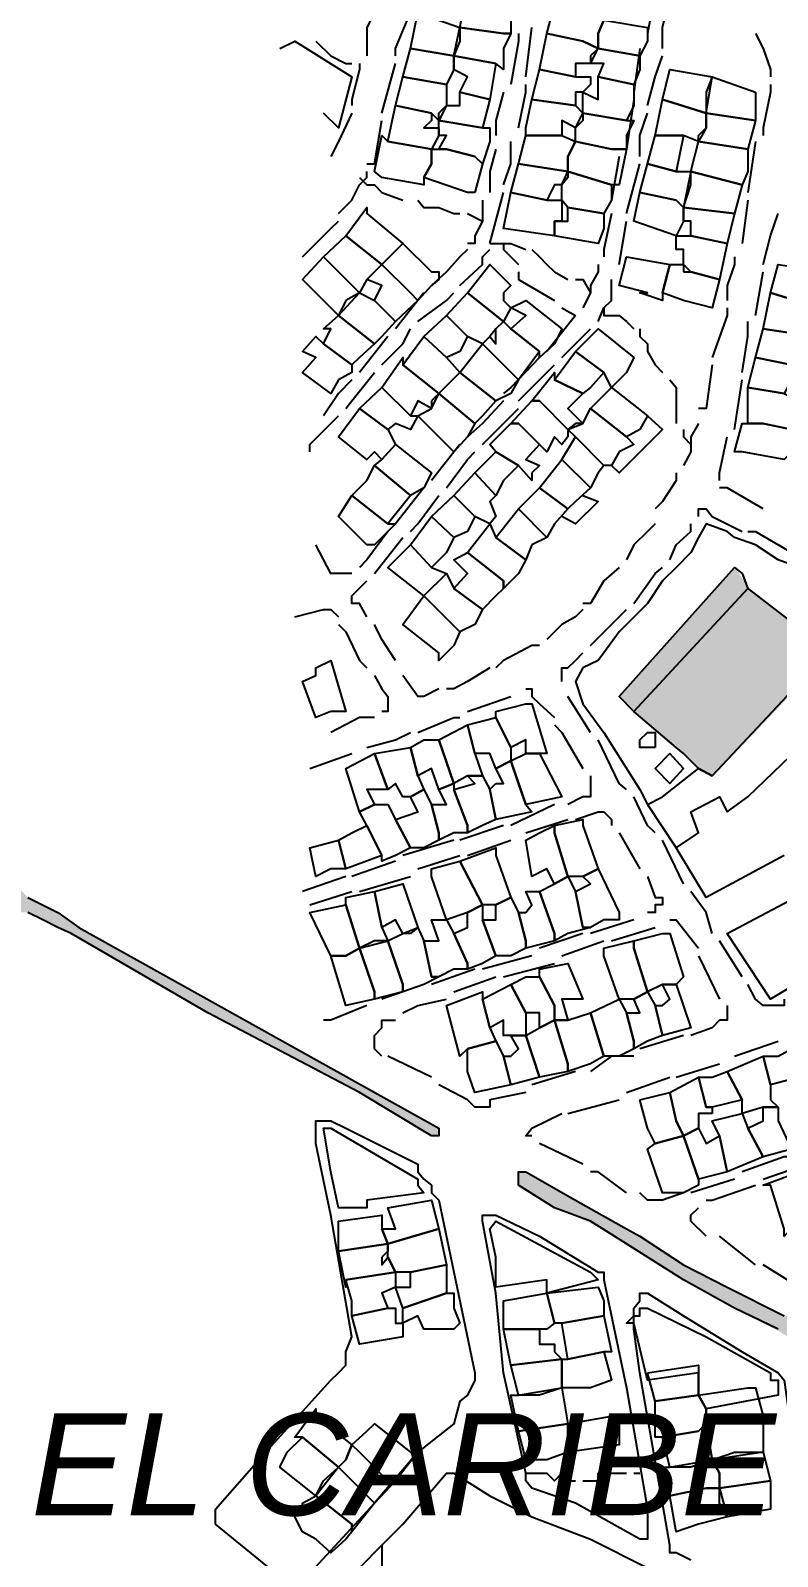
# Model space of a CAD drawing. Header units: millimetres. Extents: x -3588 to 75209, y -3737 to 38254.
# Drawn here: x 27203.7 to 27344.3, y 4888.4 to 5175.6 of the extents above; entities that cross this region are included whole.
import ezdxf

# ---------------------------------------------------------------- set-up
doc = ezdxf.new("R2010")
doc.units = ezdxf.units.MM
for name, color, linetype in [('H', 250, 'Continuous'), ('P', 253, 'Continuous'), ('T', 7, 'Continuous')]:
    doc.layers.add(name, color=color, linetype=linetype)

msp = doc.modelspace()

# ---------------------------------------------------------------- hatches: boundary and pattern name
at = {"layer": 'H', "linetype": 'Continuous'}
for points in [[(27336.18, 5074.56), (27338.997, 5070.607), (27317.264, 5047.45), (27314.447, 5050.282), (27336.18, 5074.56), (27336.18, 5074.56)], [(27351.144, 5061.005), (27353.96, 5058.188), (27332.227, 5035.319), (27329.395, 5036.727), (27326.866, 5039.272), (27325.442, 5040.68), (27317.264, 5047.45), (27338.997, 5070.607), (27351.144, 5061.005), (27351.144, 5061.005)], [(27280.567, 4967.575), (27279.431, 4967.575), (27265.892, 4975.753), (27237.373, 4990.428), (27211.687, 5005.392), (27208.871, 5006.8), (27206.038, 5008.225), (27203.494, 5009.633), (27200.677, 5009.633), (27196.724, 5010.753), (27192.499, 5010.753), (27188.546, 5010.753), (27185.713, 5009.633), (27184.593, 5009.633), (27184.593, 5010.753), (27184.593, 5012.178), (27187.122, 5013.586), (27188.546, 5014.994), (27189.954, 5016.402), (27191.363, 5018.947), (27191.363, 5020.355), (27192.499, 5020.355), (27193.907, 5020.355), (27196.724, 5017.539), (27199.269, 5016.402), (27202.085, 5013.586), (27203.494, 5012.178), (27208.871, 5009.633), (27212.824, 5006.8), (27280.567, 4968.983), (27280.567, 4967.575), (27280.567, 4967.575)], [(27388.961, 4906.601), (27379.646, 4910.554), (27370.044, 4915.915), (27355.097, 4924.093), (27344.358, 4930.879), (27336.18, 4935.104), (27326.866, 4940.465), (27315.856, 4947.25), (27309.07, 4951.203), (27302.3, 4954.02), (27295.531, 4957.973), (27295.531, 4959.381), (27295.531, 4960.79), (27296.939, 4960.79), (27306.541, 4955.428), (27315.856, 4949.779), (27318.672, 4948.659), (27326.866, 4943.009), (27334.772, 4939.057), (27345.767, 4933.695), (27355.097, 4928.334), (27363.275, 4924.093), (27374.285, 4917.323), (27381.055, 4913.371), (27391.793, 4908.009), (27398.563, 4903.768), (27405.332, 4899.815), (27420.296, 4891.638), (27427.065, 4886.276), (27432.443, 4883.444), (27436.396, 4879.491), (27442.029, 4876.674), (27449.935, 4874.129), (27458.129, 4869.904), (27464.898, 4868.48), (27466.306, 4868.48), (27471.668, 4865.952), (27478.453, 4864.527), (27485.223, 4863.119), (27496.233, 4860.59), (27509.789, 4857.758), (27523.328, 4854.941), (27524.464, 4853.805), (27524.464, 4852.396), (27521.919, 4852.396), (27500.186, 4856.349), (27491.992, 4859.166), (27485.223, 4860.59), (27478.453, 4860.59), (27470.259, 4863.119), (27463.49, 4865.952), (27458.129, 4868.48), (27452.767, 4869.904), (27445.982, 4872.721), (27439.212, 4876.674), (27432.443, 4880.915), (27421.704, 4887.685), (27409.285, 4894.454), (27403.924, 4896.999), (27398.563, 4901.24), (27388.961, 4906.601), (27388.961, 4906.601)]]:
    msp.add_hatch(color=256, dxfattribs=at).paths.add_polyline_path(points)

# ---------------------------------------------------------------- linework, layer by layer
at = {"layer": 'P'}
for points in [[(27294.123, 5177.592), (27294.123, 5175.047), (27292.698, 5175.047), (27284.52, 5176.184), (27285.929, 5182.953), (27287.337, 5181.833), (27294.123, 5180.409), (27295.531, 5180.409), (27294.123, 5177.592)], [(27321.217, 5182.953), (27319.808, 5175.047)], [(27322.625, 5172.231), (27322.625, 5176.184), (27324.033, 5181.833)], [(27268.421, 5180.409), (27268.421, 5179), (27267.012, 5176.184), (27267.012, 5170.822)], [(27272.373, 5170.822), (27272.373, 5172.231), (27275.206, 5179)], [(27284.52, 5173.639), (27283.384, 5170.822), (27275.206, 5172.231), (27276.614, 5179), (27280.567, 5177.592), (27284.52, 5176.184), (27284.52, 5173.639)], [(27300.892, 5175.047), (27302.3, 5180.409), (27311.615, 5177.592), (27310.494, 5175.047), (27310.494, 5172.231), (27307.662, 5173.639), (27300.892, 5175.047)], [(27292.698, 5172.231), (27292.698, 5168.278), (27291.29, 5169.398), (27283.384, 5170.822), (27284.52, 5176.184), (27292.698, 5175.047), (27294.123, 5175.047), (27292.698, 5172.231)], [(27296.939, 5166.869), (27298.059, 5176.184)], [(27319.808, 5173.639), (27318.384, 5170.822), (27310.494, 5172.231), (27310.494, 5175.047), (27311.615, 5177.592), (27319.808, 5176.184), (27319.808, 5173.639)], [(27250.64, 5172.231), (27253.473, 5173.639), (27264.196, 5166.869), (27261.651, 5157.267), (27258.834, 5160.084)], [(27257.41, 5173.639), (27260.243, 5170.822), (27263.059, 5169.398), (27264.196, 5169.398)], [(27295.531, 5175.047), (27295.531, 5173.639), (27294.123, 5165.461)], [(27309.07, 5170.822), (27309.07, 5169.398), (27306.253, 5169.398), (27306.253, 5166.869), (27299.484, 5168.278), (27300.892, 5175.047), (27307.662, 5173.639), (27310.494, 5172.231), (27309.07, 5170.822)], [(27340.133, 5175.047), (27341.542, 5172.231), (27342.95, 5168.278), (27342.95, 5166.869)], [(27283.384, 5169.398), (27283.384, 5168.278), (27281.976, 5165.461), (27273.798, 5166.869), (27275.206, 5172.231), (27283.384, 5170.822), (27283.384, 5169.398)], [(27283.384, 5169.398), (27283.384, 5170.822), (27291.29, 5169.398), (27290.17, 5162.628), (27284.52, 5164.037), (27285.929, 5166.869), (27283.384, 5168.278), (27283.384, 5169.398)], [(27318.384, 5168.278), (27317.264, 5165.461), (27310.494, 5166.869), (27311.615, 5169.398), (27309.07, 5169.398), (27310.494, 5172.231), (27318.384, 5170.822), (27318.384, 5168.278)], [(27318.384, 5172.231), (27317.264, 5164.037)], [(27319.808, 5161.508), (27321.217, 5166.869), (27322.625, 5170.822)], [(27265.604, 5169.398), (27265.604, 5168.278), (27264.196, 5162.628), (27264.196, 5161.508)], [(27269.845, 5160.084), (27272.373, 5169.398)], [(27309.07, 5165.461), (27307.662, 5164.037), (27306.253, 5164.037), (27306.253, 5161.508), (27298.059, 5162.628), (27299.484, 5168.278), (27306.253, 5166.869), (27309.07, 5166.869), (27309.07, 5165.461)], [(27330.819, 5164.037), (27330.819, 5160.084), (27322.625, 5162.628), (27324.033, 5168.278), (27331.939, 5166.869), (27330.819, 5164.037)], [(27281.976, 5164.037), (27281.976, 5161.508), (27280.567, 5158.675), (27279.159, 5160.084), (27272.373, 5161.508), (27273.798, 5166.869), (27281.976, 5165.461), (27281.976, 5164.037)], [(27295.531, 5157.267), (27296.939, 5164.037), (27296.939, 5165.461)], [(27317.264, 5161.508), (27315.856, 5158.675), (27307.662, 5160.084), (27307.662, 5164.037), (27310.494, 5162.628), (27310.494, 5166.869), (27317.264, 5165.461), (27317.264, 5161.508)], [(27340.133, 5164.037), (27340.133, 5162.628), (27340.133, 5158.675), (27330.819, 5160.084), (27331.939, 5166.869), (27340.133, 5164.037)], [(27342.95, 5165.461), (27342.95, 5164.037), (27341.542, 5157.267), (27341.542, 5155.859)], [(27279.159, 5158.675), (27277.735, 5157.267), (27280.567, 5157.267), (27280.567, 5155.859), (27279.159, 5153.314), (27270.965, 5154.723), (27272.373, 5161.508), (27279.159, 5160.084), (27279.159, 5158.675)], [(27280.567, 5160.084), (27281.976, 5161.508), (27284.52, 5161.508), (27284.52, 5164.037), (27290.17, 5162.628), (27288.745, 5157.267), (27280.567, 5158.675), (27280.567, 5160.084)], [(27292.698, 5164.037), (27291.29, 5158.675), (27291.29, 5155.859)], [(27307.662, 5158.675), (27306.253, 5157.267), (27303.709, 5158.675), (27303.709, 5155.859), (27296.939, 5155.859), (27296.939, 5157.267), (27298.059, 5162.628), (27306.253, 5161.508), (27307.662, 5160.084), (27307.662, 5158.675)], [(27317.264, 5162.628), (27315.856, 5153.314)], [(27330.819, 5158.675), (27330.819, 5157.267), (27329.395, 5154.723), (27326.578, 5155.859), (27321.217, 5155.859), (27322.625, 5162.628), (27330.819, 5160.084), (27330.819, 5158.675)], [(27264.196, 5160.084), (27261.651, 5154.723), (27260.243, 5151.906)], [(27267.012, 5150.498), (27268.421, 5150.498), (27269.845, 5158.675)], [(27290.17, 5154.723), (27288.745, 5150.498), (27287.337, 5151.906), (27281.976, 5153.314), (27280.567, 5153.314), (27281.976, 5155.859), (27280.567, 5155.859), (27280.567, 5157.267), (27280.567, 5158.675), (27288.745, 5157.267), (27290.17, 5157.267), (27290.17, 5154.723)], [(27315.856, 5155.859), (27315.856, 5153.314), (27314.447, 5153.314), (27313.023, 5153.314), (27306.253, 5154.723), (27306.253, 5157.267), (27307.662, 5160.084), (27315.856, 5158.675), (27317.264, 5158.675), (27315.856, 5155.859)], [(27318.384, 5151.906), (27318.384, 5155.859), (27319.808, 5160.084)], [(27329.395, 5155.859), (27330.819, 5157.267), (27330.819, 5160.084), (27340.133, 5158.675), (27338.709, 5153.314), (27329.395, 5154.723), (27329.395, 5155.859)], [(27277.735, 5147.953), (27277.735, 5146.545), (27269.845, 5147.953), (27268.421, 5149.073), (27269.845, 5155.859), (27270.965, 5154.723), (27279.159, 5153.314), (27279.159, 5150.498), (27277.735, 5147.953)], [(27303.709, 5155.859), (27306.253, 5154.723), (27304.845, 5151.906), (27304.845, 5149.073), (27295.531, 5150.498), (27296.939, 5155.859), (27303.709, 5155.859)], [(27324.033, 5155.859), (27326.578, 5155.859), (27325.17, 5149.073), (27319.808, 5150.498), (27321.217, 5155.859), (27324.033, 5155.859)], [(27287.337, 5145.136), (27285.929, 5145.136), (27277.735, 5147.953), (27279.159, 5150.498), (27279.159, 5153.314), (27280.567, 5153.314), (27281.976, 5153.314), (27287.337, 5151.906), (27288.745, 5150.498), (27287.337, 5145.136)], [(27291.29, 5153.314), (27290.17, 5149.073), (27290.17, 5145.136)], [(27292.698, 5146.545), (27294.123, 5150.498), (27294.123, 5154.723)], [(27304.845, 5150.498), (27304.845, 5151.906), (27306.253, 5154.723), (27313.023, 5153.314), (27314.447, 5153.314), (27315.856, 5153.314), (27314.447, 5146.545), (27313.023, 5146.545), (27304.845, 5149.073), (27304.845, 5150.498)], [(27338.709, 5149.073), (27337.589, 5146.545), (27327.986, 5149.073), (27329.395, 5154.723), (27338.709, 5153.314), (27338.709, 5149.073)], [(27340.133, 5154.723), (27338.709, 5145.136)], [(27304.845, 5147.953), (27303.709, 5146.545), (27302.3, 5146.545), (27300.892, 5143.712), (27294.123, 5145.136), (27295.531, 5150.498), (27304.845, 5149.073), (27304.845, 5147.953)], [(27314.447, 5151.906), (27313.023, 5143.712)], [(27315.856, 5141.183), (27318.384, 5150.498)], [(27325.17, 5149.073), (27327.986, 5149.073), (27326.578, 5142.304), (27325.17, 5143.712), (27318.384, 5145.136), (27319.808, 5150.498), (27325.17, 5149.073)], [(27261.651, 5141.183), (27264.196, 5143.712), (27265.604, 5146.545), (27267.012, 5147.953), (27267.012, 5149.073)], [(27265.604, 5147.953), (27267.012, 5146.545), (27268.421, 5146.545), (27269.845, 5145.136), (27273.798, 5143.712)], [(27313.023, 5143.712), (27311.615, 5141.183), (27304.845, 5142.304), (27303.709, 5143.712), (27303.709, 5146.545), (27304.845, 5149.073), (27313.023, 5146.545), (27313.023, 5143.712)], [(27327.986, 5146.545), (27327.986, 5149.073), (27337.589, 5146.545), (27336.18, 5141.183), (27326.578, 5142.304), (27327.986, 5146.545)], [(27290.17, 5135.534), (27291.29, 5139.759), (27292.698, 5145.136)], [(27300.892, 5143.712), (27303.709, 5143.712), (27303.709, 5139.759), (27302.3, 5139.759), (27302.3, 5136.942), (27292.698, 5138.351), (27294.123, 5145.136), (27300.892, 5143.712)], [(27326.578, 5141.183), (27326.578, 5139.759), (27325.17, 5136.942), (27317.264, 5139.759), (27318.384, 5145.136), (27325.17, 5143.712), (27326.578, 5142.304), (27326.578, 5141.183)], [(27263.059, 5136.942), (27267.012, 5142.304), (27267.012, 5141.183), (27273.798, 5135.534), (27269.845, 5131.581), (27263.059, 5136.942)], [(27276.614, 5143.712), (27277.735, 5142.304), (27280.567, 5142.304), (27283.384, 5141.183), (27284.52, 5141.183)], [(27288.745, 5143.712), (27288.745, 5142.304), (27288.745, 5139.759), (27287.337, 5136.942), (27287.337, 5135.534), (27285.929, 5135.534)], [(27311.615, 5138.351), (27310.494, 5135.534), (27302.3, 5136.942), (27302.3, 5139.759), (27303.709, 5139.759), (27304.845, 5139.759), (27304.845, 5142.304), (27311.615, 5141.183), (27311.615, 5138.351)], [(27336.18, 5141.183), (27334.772, 5135.534), (27327.986, 5136.942), (27327.986, 5139.759), (27326.578, 5139.759), (27326.578, 5142.304), (27336.18, 5141.183)], [(27338.709, 5143.712), (27337.589, 5135.534)], [(27254.881, 5132.99), (27260.243, 5138.351), (27261.651, 5139.759)], [(27285.929, 5141.183), (27288.745, 5139.759)], [(27313.023, 5141.183), (27311.615, 5134.398), (27311.615, 5132.99)], [(27314.447, 5131.581), (27315.856, 5139.759)], [(27341.542, 5131.581), (27342.95, 5136.942), (27344.358, 5141.183)], [(27268.421, 5130.173), (27267.012, 5128.749), (27265.604, 5126.22), (27258.834, 5132.99), (27263.059, 5136.942), (27269.845, 5131.581), (27268.421, 5130.173)], [(27327.986, 5136.942), (27334.772, 5135.534), (27333.348, 5128.749), (27327.986, 5130.173), (27326.578, 5131.581), (27326.578, 5134.398), (27325.17, 5134.398), (27325.17, 5136.942), (27327.986, 5136.942)], [(27263.059, 5124.812), (27261.651, 5121.979), (27260.243, 5123.387), (27254.881, 5128.749), (27258.834, 5132.99), (27265.604, 5126.22), (27263.059, 5124.812)], [(27279.159, 5127.628), (27276.614, 5124.812), (27275.206, 5126.22), (27269.845, 5131.581), (27273.798, 5135.534), (27279.159, 5130.173), (27280.567, 5130.173), (27280.567, 5128.749), (27279.159, 5127.628)], [(27285.929, 5134.398), (27284.52, 5132.99), (27281.976, 5130.173), (27279.159, 5127.628)], [(27284.52, 5127.628), (27288.745, 5131.581), (27288.745, 5132.99), (27290.17, 5134.398)], [(27290.17, 5135.534), (27292.698, 5135.534)], [(27292.698, 5135.534), (27294.123, 5135.534), (27296.939, 5134.398)], [(27292.698, 5135.534), (27292.698, 5134.398), (27294.123, 5132.99), (27295.531, 5131.581)], [(27298.059, 5134.398), (27299.484, 5132.99), (27300.892, 5131.581), (27302.3, 5130.173), (27304.845, 5128.749)], [(27322.625, 5126.22), (27322.625, 5124.812), (27318.384, 5126.22), (27319.808, 5126.22), (27314.447, 5127.628), (27315.856, 5132.99), (27324.033, 5131.581), (27322.625, 5126.22)], [(27336.18, 5132.99), (27336.18, 5131.581), (27334.772, 5127.628), (27334.772, 5124.812)], [(27272.373, 5120.859), (27268.421, 5124.812), (27269.845, 5127.628), (27267.012, 5128.749), (27269.845, 5131.581), (27275.206, 5126.22), (27276.614, 5124.812), (27272.373, 5120.859)], [(27292.698, 5126.22), (27292.698, 5124.812), (27294.123, 5123.387), (27292.698, 5120.859), (27285.929, 5126.22), (27290.17, 5131.581), (27294.123, 5127.628), (27292.698, 5126.22)], [(27295.531, 5130.173), (27295.531, 5128.749), (27302.3, 5124.812)], [(27310.494, 5131.581), (27310.494, 5130.173), (27309.07, 5127.628), (27309.07, 5126.22), (27307.662, 5123.387)], [(27326.578, 5130.173), (27327.986, 5130.173), (27333.348, 5128.749), (27331.939, 5123.387), (27326.578, 5124.812), (27322.625, 5126.22), (27324.033, 5131.581), (27326.578, 5131.581), (27326.578, 5130.173)], [(27340.133, 5121.979), (27341.542, 5130.173)], [(27352.264, 5127.628), (27352.264, 5123.387), (27342.95, 5126.22), (27344.358, 5131.581), (27353.672, 5130.173), (27352.264, 5127.628)], [(27306.253, 5128.749), (27307.662, 5128.749), (27309.07, 5126.22)], [(27310.494, 5120.859), (27311.615, 5123.387), (27313.023, 5124.812), (27313.023, 5127.628), (27313.023, 5128.749)], [(27269.845, 5118.026), (27268.421, 5116.618), (27261.651, 5121.979), (27265.604, 5126.22), (27268.421, 5124.812), (27272.373, 5120.859), (27269.845, 5118.026)], [(27277.735, 5126.22), (27272.373, 5119.434)], [(27276.614, 5120.859), (27281.976, 5124.812), (27283.384, 5126.22)], [(27291.29, 5119.434), (27290.17, 5118.026), (27288.745, 5116.618), (27285.929, 5118.026), (27281.976, 5121.979), (27285.929, 5126.22), (27292.698, 5120.859), (27291.29, 5119.434)], [(27302.3, 5116.618), (27299.484, 5114.073), (27299.484, 5115.209), (27294.123, 5119.434), (27296.939, 5121.979), (27294.123, 5123.387), (27296.939, 5124.812), (27303.709, 5119.434), (27302.3, 5116.618)], [(27351.144, 5121.979), (27351.144, 5120.859), (27351.144, 5118.026), (27341.542, 5119.434), (27342.95, 5126.22), (27352.264, 5123.387), (27351.144, 5121.979)], [(27265.604, 5114.073), (27264.196, 5112.665), (27258.834, 5116.618), (27260.243, 5119.434), (27258.834, 5119.434), (27261.651, 5121.979), (27268.421, 5116.618), (27265.604, 5114.073)], [(27284.52, 5115.209), (27281.976, 5114.073), (27277.735, 5118.026), (27281.976, 5121.979), (27285.929, 5118.026), (27284.52, 5115.209)], [(27306.253, 5121.979), (27300.892, 5115.209)], [(27303.709, 5123.387), (27306.253, 5121.979)], [(27311.615, 5123.387), (27311.615, 5121.979), (27314.447, 5121.979), (27315.856, 5120.859), (27317.264, 5119.434)], [(27334.772, 5123.387), (27334.772, 5121.979), (27331.939, 5114.073)], [(27269.845, 5112.665), (27273.798, 5116.618), (27275.206, 5119.434)], [(27294.123, 5119.434), (27299.484, 5115.209), (27295.531, 5109.848), (27288.745, 5116.618), (27290.17, 5118.026), (27291.29, 5116.618), (27291.29, 5118.026), (27291.29, 5119.434), (27292.698, 5120.859), (27294.123, 5119.434)], [(27303.709, 5114.073), (27309.07, 5119.434)], [(27315.856, 5111.256), (27313.023, 5108.424), (27311.615, 5111.256), (27306.253, 5115.209), (27310.494, 5119.434), (27317.264, 5114.073), (27315.856, 5111.256)], [(27318.384, 5119.434), (27318.384, 5118.026), (27319.808, 5116.618), (27319.808, 5115.209), (27321.217, 5112.665), (27322.625, 5111.256)], [(27337.589, 5111.256), (27338.709, 5118.026), (27338.709, 5120.859)], [(27351.144, 5116.618), (27349.719, 5115.209), (27346.903, 5115.209), (27346.903, 5112.665), (27340.133, 5114.073), (27341.542, 5119.434), (27351.144, 5118.026), (27351.144, 5116.618)], [(27261.651, 5109.848), (27260.243, 5107.304), (27254.881, 5111.256), (27257.41, 5114.073), (27254.881, 5115.209), (27257.41, 5118.026), (27258.834, 5116.618), (27264.196, 5112.665), (27264.196, 5111.256), (27261.651, 5109.848)], [(27270.965, 5118.026), (27265.604, 5111.256)], [(27281.976, 5114.073), (27284.52, 5111.256), (27280.567, 5107.304), (27273.798, 5112.665), (27277.735, 5118.026), (27281.976, 5114.073)], [(27294.123, 5107.304), (27291.29, 5105.895), (27284.52, 5111.256), (27288.745, 5116.618), (27295.531, 5109.848), (27294.123, 5107.304)], [(27279.159, 5105.895), (27279.159, 5104.487), (27276.614, 5105.895), (27275.206, 5103.063), (27269.845, 5108.424), (27273.798, 5114.073), (27273.798, 5112.665), (27280.567, 5107.304), (27279.159, 5105.895)], [(27299.484, 5114.073), (27294.123, 5108.424), (27292.698, 5107.304)], [(27295.531, 5105.895), (27299.484, 5109.848), (27302.3, 5112.665)], [(27309.07, 5108.424), (27307.662, 5107.304), (27302.3, 5109.848), (27306.253, 5115.209), (27311.615, 5111.256), (27309.07, 5108.424)], [(27331.939, 5112.665), (27330.819, 5104.487), (27329.395, 5104.487)], [(27346.903, 5112.665), (27349.719, 5112.665), (27349.719, 5109.848), (27346.903, 5109.848), (27345.494, 5107.304), (27338.709, 5108.424), (27340.133, 5114.073), (27346.903, 5112.665)], [(27264.196, 5109.848), (27261.651, 5107.304), (27258.834, 5103.063)], [(27263.059, 5104.487), (27264.196, 5105.895), (27268.421, 5111.256)], [(27288.745, 5103.063), (27287.337, 5101.654), (27280.567, 5107.304), (27284.52, 5111.256), (27291.29, 5105.895), (27288.745, 5103.063)], [(27306.253, 5101.654), (27304.845, 5100.534), (27299.484, 5105.895), (27298.059, 5105.895), (27302.3, 5111.256), (27302.3, 5109.848), (27307.662, 5107.304), (27304.845, 5104.487), (27307.662, 5101.654), (27306.253, 5101.654)], [(27324.033, 5109.848), (27325.17, 5108.424), (27325.17, 5105.895), (27325.17, 5103.063), (27325.17, 5101.654)], [(27336.18, 5100.534), (27337.589, 5109.848)], [(27275.206, 5103.063), (27276.614, 5103.063), (27275.206, 5100.534), (27272.373, 5101.654), (27270.965, 5100.534), (27265.604, 5104.487), (27269.845, 5108.424), (27275.206, 5103.063)], [(27285.929, 5099.11), (27283.384, 5096.293), (27276.614, 5103.063), (27279.159, 5104.487), (27280.567, 5107.304), (27287.337, 5101.654), (27285.929, 5099.11)], [(27318.384, 5100.534), (27315.856, 5099.11), (27309.07, 5104.487), (27313.023, 5108.424), (27319.808, 5103.063), (27318.384, 5100.534)], [(27345.494, 5107.304), (27348.311, 5105.895), (27346.903, 5100.534), (27341.542, 5101.654), (27338.709, 5101.654), (27338.709, 5108.424), (27345.494, 5107.304)], [(27270.965, 5100.534), (27272.373, 5097.701), (27269.845, 5094.885), (27268.421, 5096.293), (27267.012, 5094.885), (27261.651, 5099.11), (27265.604, 5104.487), (27270.965, 5100.534)], [(27292.698, 5105.895), (27288.745, 5101.654), (27285.929, 5099.11)], [(27288.745, 5097.701), (27295.531, 5104.487)], [(27304.845, 5099.11), (27303.709, 5097.701), (27302.3, 5099.11), (27300.892, 5096.293), (27299.484, 5097.701), (27295.531, 5101.654), (27294.123, 5101.654), (27298.059, 5105.895), (27299.484, 5105.895), (27304.845, 5100.534), (27304.845, 5099.11)], [(27314.447, 5096.293), (27313.023, 5093.748), (27311.615, 5093.748), (27306.253, 5099.11), (27304.845, 5100.534), (27307.662, 5101.654), (27309.07, 5104.487), (27315.856, 5099.11), (27317.264, 5097.701), (27314.447, 5096.293)], [(27256.29, 5096.293), (27256.29, 5097.701), (27261.651, 5103.063)], [(27298.059, 5092.34), (27298.059, 5090.932), (27295.531, 5093.748), (27291.29, 5096.293), (27290.17, 5097.701), (27294.123, 5101.654), (27295.531, 5101.654), (27299.484, 5097.701), (27296.939, 5094.885), (27299.484, 5093.748), (27298.059, 5092.34)], [(27319.808, 5103.063), (27322.625, 5100.534), (27314.447, 5092.34), (27313.023, 5093.748)], [(27329.395, 5101.654), (27327.986, 5099.11), (27327.986, 5096.293), (27326.578, 5093.748)], [(27346.903, 5096.293), (27345.494, 5094.885), (27337.589, 5096.293), (27336.18, 5096.293), (27337.589, 5101.654), (27338.709, 5101.654), (27341.542, 5101.654), (27346.903, 5100.534), (27346.903, 5097.701), (27346.903, 5096.293)], [(27310.494, 5092.34), (27309.07, 5089.523), (27303.709, 5094.885), (27306.253, 5099.11), (27311.615, 5093.748), (27310.494, 5092.34)], [(27326.578, 5100.534), (27326.578, 5099.11), (27327.986, 5097.701)], [(27333.348, 5090.932), (27333.348, 5092.34), (27334.772, 5099.11)], [(27277.735, 5089.523), (27275.206, 5088.099), (27268.421, 5093.748), (27269.845, 5094.885), (27272.373, 5097.701), (27279.159, 5092.34), (27277.735, 5089.523)], [(27284.52, 5097.701), (27279.159, 5090.932)], [(27281.976, 5089.523), (27285.929, 5094.885), (27287.337, 5096.293)], [(27292.698, 5090.932), (27291.29, 5088.099), (27287.337, 5092.34), (27291.29, 5096.293), (27295.531, 5093.748), (27292.698, 5090.932)], [(27267.012, 5090.932), (27268.421, 5093.748), (27275.206, 5088.099), (27270.965, 5082.738), (27264.196, 5088.099), (27267.012, 5090.932)], [(27306.253, 5086.979), (27304.845, 5085.571), (27299.484, 5089.523), (27303.709, 5094.885), (27309.07, 5089.523), (27306.253, 5086.979)], [(27290.17, 5082.738), (27287.337, 5084.162), (27283.384, 5088.099), (27287.337, 5092.34), (27291.29, 5088.099), (27290.17, 5086.979), (27291.29, 5084.162), (27290.17, 5082.738)], [(27325.17, 5092.34), (27325.17, 5090.932), (27322.625, 5086.979), (27321.217, 5085.571)], [(27269.845, 5080.209), (27268.421, 5078.785), (27267.012, 5078.785), (27261.651, 5084.162), (27264.196, 5088.099), (27270.965, 5082.738), (27272.373, 5082.738), (27269.845, 5080.209)], [(27277.735, 5089.523), (27272.373, 5082.738)], [(27275.206, 5081.33), (27276.614, 5082.738), (27280.567, 5088.099)], [(27285.929, 5081.33), (27283.384, 5080.209), (27279.159, 5084.162), (27283.384, 5088.099), (27287.337, 5084.162), (27285.929, 5081.33)], [(27302.3, 5082.738), (27300.892, 5080.209), (27295.531, 5085.571), (27299.484, 5089.523), (27304.845, 5085.571), (27302.3, 5082.738)], [(27307.662, 5088.099), (27310.494, 5086.979), (27306.253, 5082.738), (27303.709, 5084.162)], [(27341.542, 5085.571), (27334.772, 5089.523), (27333.348, 5089.523)], [(27281.976, 5077.377), (27279.159, 5074.56), (27275.206, 5078.785), (27279.159, 5084.162), (27283.384, 5080.209), (27281.976, 5077.377)], [(27298.059, 5078.785), (27296.939, 5075.968), (27291.29, 5080.209), (27295.531, 5085.571), (27300.892, 5080.209), (27298.059, 5078.785)], [(27329.395, 5084.162), (27329.395, 5085.571), (27330.819, 5085.571), (27331.939, 5084.162), (27337.589, 5081.33)], [(27270.965, 5081.33), (27267.012, 5075.968), (27265.604, 5074.56)], [(27295.531, 5073.424), (27292.698, 5070.607), (27292.698, 5072.015), (27285.929, 5077.377), (27290.17, 5082.738), (27291.29, 5080.209), (27296.939, 5075.968), (27295.531, 5073.424)], [(27356.505, 5070.607), (27348.311, 5074.56), (27344.358, 5075.968), (27340.133, 5078.785), (27336.18, 5080.209), (27334.772, 5081.33), (27330.819, 5082.738), (27329.395, 5080.209), (27327.986, 5077.377), (27325.17, 5074.56), (27322.625, 5072.015), (27319.808, 5067.774), (27314.447, 5062.413), (27311.615, 5058.46), (27310.494, 5057.052), (27307.662, 5055.644), (27306.253, 5053.099), (27307.662, 5048.874), (27311.615, 5043.513), (27318.384, 5032.774), (27319.808, 5029.958)], [(27321.217, 5082.738), (27319.808, 5081.33), (27317.264, 5078.785), (27315.856, 5075.968)], [(27324.033, 5075.968), (27325.17, 5078.785), (27327.986, 5081.33), (27327.986, 5082.738)], [(27338.709, 5081.33), (27340.133, 5081.33), (27346.903, 5077.377)], [(27264.196, 5073.424), (27263.059, 5073.424), (27261.651, 5073.424), (27260.243, 5073.424), (27257.41, 5078.785)], [(27268.421, 5073.424), (27273.798, 5080.209)], [(27279.159, 5074.56), (27281.976, 5073.424), (27277.735, 5069.199), (27270.965, 5074.56), (27275.206, 5078.785), (27279.159, 5074.56)], [(27291.29, 5069.199), (27288.745, 5066.654), (27283.384, 5070.607), (27285.929, 5073.424), (27283.384, 5075.968), (27285.929, 5077.377), (27292.698, 5072.015), (27292.698, 5070.607), (27291.29, 5069.199)], [(27287.337, 5063.837), (27284.52, 5062.413), (27277.735, 5069.199), (27281.976, 5073.424), (27283.384, 5070.607), (27288.745, 5066.654), (27287.337, 5063.837)], [(27314.447, 5074.56), (27311.615, 5072.015), (27309.07, 5067.774), (27307.662, 5067.774)], [(27337.589, 5073.424), (27338.709, 5070.607), (27317.264, 5047.45), (27314.447, 5050.282), (27336.18, 5074.56), (27337.589, 5073.424)], [(27317.264, 5067.774), (27321.217, 5073.424), (27322.625, 5074.56)], [(27267.012, 5065.246), (27265.604, 5067.774), (27264.196, 5067.774), (27264.196, 5069.199), (27267.012, 5072.015)], [(27352.264, 5059.885), (27353.672, 5058.46), (27331.939, 5035.319), (27329.395, 5036.727), (27326.578, 5039.56), (27325.17, 5040.68), (27317.264, 5047.45), (27338.709, 5070.607), (27351.144, 5061.005), (27352.264, 5059.885)], [(27319.808, 5029.958), (27322.625, 5031.366), (27329.395, 5036.727), (27331.939, 5035.319), (27353.672, 5058.46), (27351.144, 5061.005), (27356.505, 5070.607)], [(27283.384, 5059.885), (27280.567, 5057.052), (27280.567, 5058.46), (27273.798, 5063.837), (27277.735, 5069.199), (27284.52, 5062.413), (27283.384, 5059.885)], [(27253.473, 5065.246), (27258.834, 5066.654), (27260.243, 5066.654), (27261.651, 5065.246)], [(27261.651, 5063.837), (27263.059, 5062.413), (27265.604, 5057.052), (27267.012, 5055.644)], [(27272.373, 5057.052), (27269.845, 5061.005), (27268.421, 5063.837)], [(27307.662, 5066.654), (27306.253, 5065.246), (27303.709, 5063.837), (27300.892, 5061.005)], [(27309.07, 5059.885), (27315.856, 5066.654)], [(27299.484, 5059.885), (27298.059, 5059.885), (27292.698, 5057.052), (27291.29, 5055.644)], [(27303.709, 5053.099), (27303.709, 5054.235), (27303.709, 5055.644), (27304.845, 5055.644), (27306.253, 5057.052), (27307.662, 5058.46)], [(27260.243, 5047.45), (27257.41, 5046.329), (27254.881, 5053.099), (27257.41, 5054.235), (27257.41, 5055.644), (27260.243, 5057.052), (27263.059, 5047.45), (27260.243, 5047.45)], [(27290.17, 5055.644), (27285.929, 5053.099), (27283.384, 5051.691), (27281.976, 5051.691)], [(27268.421, 5054.235), (27269.845, 5051.691), (27270.965, 5050.282), (27270.965, 5048.874), (27270.965, 5047.45), (27269.845, 5047.45)], [(27280.567, 5051.691), (27277.735, 5050.282), (27276.614, 5050.282), (27273.798, 5054.235)], [(27285.929, 5047.45), (27294.123, 5050.282)], [(27296.939, 5051.691), (27298.059, 5051.691), (27298.059, 5050.282), (27299.484, 5048.874), (27302.3, 5046.329)], [(27309.07, 5043.513), (27304.845, 5050.282)], [(27291.29, 5046.329), (27291.29, 5047.45), (27296.939, 5048.874), (27298.059, 5048.874), (27300.892, 5039.56), (27299.484, 5039.56), (27296.939, 5039.56), (27296.939, 5042.088), (27294.123, 5040.68), (27291.29, 5046.329)], [(27268.421, 5046.329), (27265.604, 5046.329), (27260.243, 5043.513)], [(27276.614, 5043.513), (27283.384, 5046.329), (27284.52, 5046.329)], [(27287.337, 5039.56), (27288.745, 5035.319), (27285.929, 5035.319), (27283.384, 5033.911), (27280.567, 5042.088), (27285.929, 5044.921), (27287.337, 5039.56)], [(27294.123, 5040.68), (27294.123, 5038.136), (27291.29, 5036.727), (27290.17, 5039.56), (27287.337, 5039.56), (27285.929, 5044.921), (27291.29, 5046.329), (27294.123, 5040.68)], [(27302.3, 5044.921), (27303.709, 5043.513), (27307.662, 5036.727)], [(27267.012, 5040.68), (27272.373, 5042.088), (27275.206, 5043.513)], [(27277.735, 5042.088), (27280.567, 5042.088), (27283.384, 5033.911), (27280.567, 5032.774), (27279.159, 5036.727), (27276.614, 5035.319), (27275.206, 5040.68), (27277.735, 5042.088)], [(27314.447, 5033.911), (27310.494, 5042.088)], [(27321.217, 5040.68), (27319.808, 5040.68), (27318.384, 5040.68), (27318.384, 5042.088), (27319.808, 5043.513), (27321.217, 5043.513), (27321.217, 5042.088), (27321.217, 5040.68)], [(27256.29, 5036.727), (27264.196, 5039.56)], [(27269.845, 5032.774), (27267.012, 5032.774), (27268.421, 5029.958), (27265.604, 5028.549), (27263.059, 5036.727), (27268.421, 5039.56), (27270.965, 5032.774), (27269.845, 5032.774)], [(27276.614, 5035.319), (27277.735, 5032.774), (27275.206, 5031.366), (27273.798, 5031.366), (27272.373, 5033.911), (27270.965, 5032.774), (27268.421, 5039.56), (27275.206, 5040.68), (27276.614, 5035.319)], [(27291.29, 5033.911), (27292.698, 5033.911), (27291.29, 5036.727), (27294.123, 5038.136), (27296.939, 5029.958), (27298.059, 5028.549), (27291.29, 5027.125), (27290.17, 5032.774), (27291.29, 5033.911)], [(27295.531, 5033.911), (27294.123, 5038.136), (27296.939, 5039.56), (27299.484, 5039.56), (27303.709, 5031.366), (27296.939, 5029.958), (27295.531, 5033.911)], [(27324.033, 5039.56), (27321.217, 5036.727), (27324.033, 5033.911), (27326.578, 5036.727), (27324.033, 5039.56)], [(27345.494, 5020.355), (27330.819, 5012.45), (27325.17, 5021.764), (27329.395, 5024.596), (27327.986, 5028.549), (27333.348, 5031.366), (27334.772, 5028.549), (27338.709, 5031.366), (27348.311, 5040.68)], [(27288.745, 5026.005), (27285.929, 5024.596), (27285.929, 5026.005), (27283.384, 5032.774), (27287.337, 5033.911), (27285.929, 5035.319), (27288.745, 5035.319), (27290.17, 5032.774), (27291.29, 5027.125), (27288.745, 5026.005)], [(27309.07, 5035.319), (27309.07, 5033.911), (27309.07, 5032.774), (27309.07, 5031.366), (27307.662, 5031.366), (27304.845, 5029.958)], [(27277.735, 5021.764), (27275.206, 5021.764), (27272.373, 5027.125), (27276.614, 5028.549), (27275.206, 5031.366), (27277.735, 5032.774), (27279.159, 5029.958), (27280.567, 5024.596), (27280.567, 5023.188), (27277.735, 5021.764)], [(27283.384, 5024.596), (27280.567, 5023.188), (27280.567, 5024.596), (27279.159, 5029.958), (27281.976, 5029.958), (27280.567, 5032.774), (27283.384, 5033.911), (27283.384, 5032.774), (27285.929, 5026.005), (27285.929, 5024.596), (27283.384, 5024.596)], [(27315.856, 5032.774), (27314.447, 5033.911)], [(27272.373, 5020.355), (27269.845, 5019.235), (27269.845, 5020.355), (27267.012, 5026.005), (27265.604, 5028.549), (27268.421, 5029.958), (27270.965, 5029.958), (27272.373, 5027.125), (27275.206, 5021.764), (27272.373, 5020.355)], [(27302.3, 5029.958), (27294.123, 5026.005)], [(27321.217, 5024.596), (27319.808, 5026.005), (27317.264, 5031.366)], [(27319.808, 5029.958), (27325.17, 5021.764)], [(27296.939, 5024.596), (27304.845, 5027.125)], [(27307.662, 5016.402), (27304.845, 5016.402), (27302.3, 5024.596), (27302.3, 5026.005), (27307.662, 5027.125), (27307.662, 5026.005), (27310.494, 5017.811), (27307.662, 5016.402)], [(27306.253, 5027.125), (27310.494, 5028.549), (27311.615, 5028.549), (27313.023, 5027.125), (27313.023, 5026.005)], [(27264.196, 5024.596), (27267.012, 5026.005), (27269.845, 5020.355), (27263.059, 5017.811), (27261.651, 5023.188), (27264.196, 5024.596)], [(27292.698, 5026.005), (27284.52, 5023.188)], [(27299.484, 5024.596), (27302.3, 5026.005), (27302.3, 5024.596), (27304.845, 5016.402), (27302.3, 5014.994), (27300.892, 5017.811), (27298.059, 5016.402), (27296.939, 5023.188), (27299.484, 5024.596)], [(27314.447, 5024.596), (27318.384, 5017.811)], [(27260.243, 5017.811), (27257.41, 5016.402), (27256.29, 5021.764), (27261.651, 5023.188), (27263.059, 5017.811), (27260.243, 5017.811)], [(27283.384, 5023.188), (27273.798, 5020.355)], [(27291.29, 5011.041), (27288.745, 5011.041), (27284.52, 5019.235), (27291.29, 5021.764), (27291.29, 5020.355), (27294.123, 5012.45), (27291.29, 5011.041)], [(27285.929, 5020.355), (27294.123, 5023.188)], [(27326.578, 5014.994), (27322.625, 5023.188)], [(27272.373, 5019.235), (27264.196, 5016.402)], [(27276.614, 5017.811), (27284.52, 5020.355)], [(27285.929, 5009.633), (27281.976, 5008.225), (27279.159, 5016.402), (27279.159, 5017.811), (27284.52, 5019.235), (27288.745, 5011.041), (27285.929, 5009.633)], [(27263.059, 5016.402), (27254.881, 5013.586)], [(27265.604, 5013.586), (27275.206, 5016.402)], [(27275.206, 5005.68), (27273.798, 5005.68), (27272.373, 5008.225), (27269.845, 5006.8), (27268.421, 5013.586), (27273.798, 5014.994), (27276.614, 5006.8), (27275.206, 5005.68)], [(27304.845, 5005.68), (27302.3, 5004.272), (27302.3, 5005.68), (27299.484, 5013.586), (27302.3, 5014.994), (27304.845, 5016.402), (27306.253, 5013.586), (27307.662, 5006.8), (27309.07, 5006.8), (27304.845, 5005.68)], [(27311.615, 5008.225), (27309.07, 5006.8), (27307.662, 5006.8), (27306.253, 5013.586), (27309.07, 5014.994), (27307.662, 5016.402), (27310.494, 5017.811), (27314.447, 5009.633), (27314.447, 5008.225), (27311.615, 5008.225)], [(27319.808, 5016.402), (27321.217, 5012.45), (27322.625, 5012.45), (27322.625, 5011.041), (27321.217, 5011.041), (27321.217, 5009.633), (27319.808, 5009.633)], [(27203.221, 5012.45), (27208.871, 5009.633), (27212.824, 5006.8), (27280.567, 4968.983), (27280.567, 4967.575), (27279.159, 4967.575)], [(27256.29, 5011.041), (27264.196, 5013.586)], [(27268.421, 5004.272), (27265.604, 5002.863), (27263.059, 5011.041), (27263.059, 5012.45), (27268.421, 5013.586), (27269.845, 5006.8), (27270.965, 5004.272), (27268.421, 5004.272)], [(27294.123, 5001.439), (27291.29, 5001.439), (27288.745, 5008.225), (27291.29, 5008.225), (27291.29, 5011.041), (27294.123, 5012.45), (27295.531, 5009.633), (27296.939, 5004.272), (27296.939, 5002.863), (27294.123, 5001.439)], [(27296.939, 5009.633), (27298.059, 5011.041), (27296.939, 5013.586), (27299.484, 5013.586), (27302.3, 5005.68), (27302.3, 5004.272), (27296.939, 5002.863), (27296.939, 5004.272), (27295.531, 5009.633), (27296.939, 5009.633)], [(27331.939, 5005.68), (27330.819, 5009.633), (27327.986, 5013.586)], [(27356.505, 5001.439), (27342.95, 4993.261), (27334.772, 5005.68), (27349.719, 5013.586)], [(27279.159, 4967.575), (27265.604, 4975.753), (27237.085, 4990.717), (27211.399, 5005.68), (27208.871, 5006.8), (27206.038, 5008.225), (27203.221, 5009.633)], [(27263.059, 5001.439), (27260.243, 5001.439), (27256.29, 5009.633), (27263.059, 5011.041), (27265.604, 5002.863), (27263.059, 5001.439)], [(27288.745, 5000.031), (27285.929, 4998.91), (27285.929, 5000.031), (27283.384, 5005.68), (27285.929, 5006.8), (27285.929, 5009.633), (27288.745, 5011.041), (27288.745, 5008.225), (27291.29, 5001.439), (27288.745, 5000.031)], [(27277.735, 4996.078), (27273.798, 4994.669), (27273.798, 4996.078), (27270.965, 5004.272), (27273.798, 5005.68), (27276.614, 5006.8), (27277.735, 5004.272), (27279.159, 4997.486), (27280.567, 4997.486), (27277.735, 4996.078)], [(27283.384, 4998.91), (27280.567, 4997.486), (27279.159, 4997.486), (27277.735, 5004.272), (27280.567, 5004.272), (27279.159, 5008.225), (27281.976, 5008.225), (27283.384, 5005.68), (27285.929, 5000.031), (27285.929, 4998.91), (27283.384, 4998.91)], [(27317.264, 5008.225), (27309.07, 5005.68)], [(27313.023, 5004.272), (27321.217, 5006.8)], [(27324.033, 5008.225), (27325.17, 5008.225), (27329.395, 5002.863)], [(27268.421, 4994.669), (27265.604, 5002.863), (27270.965, 5004.272), (27273.798, 4996.078), (27273.798, 4994.669), (27268.421, 4993.261), (27268.421, 4994.669)], [(27307.662, 5005.68), (27299.484, 5002.863)], [(27303.709, 5001.439), (27311.615, 5004.272)], [(27317.264, 4993.261), (27314.447, 4993.261), (27311.615, 5001.439), (27311.615, 5002.863), (27317.264, 5004.272), (27317.264, 5002.863), (27319.808, 4994.669), (27317.264, 4993.261)], [(27322.625, 4996.078), (27319.808, 4994.669), (27317.264, 5002.863), (27317.264, 5004.272), (27322.625, 5005.68), (27324.033, 5005.68), (27326.578, 4997.486), (27325.17, 4996.078), (27322.625, 4996.078)], [(27337.589, 4997.486), (27333.348, 5004.272)], [(27263.059, 5001.439), (27265.604, 5002.863), (27268.421, 4994.669), (27268.421, 4993.261), (27263.059, 4992.125), (27260.243, 5001.439), (27263.059, 5001.439)], [(27298.059, 5001.439), (27288.745, 4998.91)], [(27329.395, 5001.439), (27333.348, 4993.261)], [(27287.337, 4998.91), (27279.159, 4996.078)], [(27292.698, 4997.486), (27302.3, 5000.031)], [(27303.709, 4989.308), (27302.3, 4989.308), (27302.3, 4992.125), (27299.484, 4997.486), (27299.484, 4998.91), (27304.845, 5000.031), (27307.662, 4993.261), (27303.709, 4993.261), (27304.845, 4989.308), (27303.709, 4989.308)], [(27277.735, 4996.078), (27269.845, 4993.261)], [(27283.384, 4994.669), (27291.29, 4997.486)], [(27296.939, 4990.717), (27296.939, 4986.476), (27294.123, 4986.476), (27292.698, 4986.476), (27292.698, 4989.308), (27290.17, 4987.9), (27288.745, 4993.261), (27294.123, 4996.078), (27296.939, 4990.717)], [(27296.939, 4997.486), (27299.484, 4997.486), (27302.3, 4992.125), (27302.3, 4989.308), (27299.484, 4987.9), (27299.484, 4990.717), (27296.939, 4990.717), (27294.123, 4996.078), (27296.939, 4997.486)], [(27322.625, 4992.125), (27324.033, 4993.261), (27322.625, 4996.078), (27325.17, 4996.078), (27327.986, 4987.9), (27322.625, 4986.476), (27321.217, 4992.125), (27322.625, 4992.125)], [(27345.494, 4993.261), (27345.494, 4992.125), (27344.358, 4992.125), (27342.95, 4992.125), (27341.542, 4992.125), (27340.133, 4993.261), (27338.709, 4996.078)], [(27267.012, 4992.125), (27260.243, 4989.308), (27258.834, 4989.308)], [(27273.798, 4990.717), (27276.614, 4992.125), (27281.976, 4993.261)], [(27285.929, 4983.947), (27284.52, 4982.539), (27281.976, 4992.125), (27288.745, 4994.669), (27288.745, 4993.261), (27290.17, 4987.9), (27291.29, 4985.355), (27285.929, 4983.947)], [(27314.447, 4982.539), (27311.615, 4982.539), (27309.07, 4990.717), (27314.447, 4993.261), (27315.856, 4990.717), (27317.264, 4985.355), (27317.264, 4983.947), (27314.447, 4982.539)], [(27319.808, 4985.355), (27317.264, 4983.947), (27317.264, 4985.355), (27315.856, 4990.717), (27318.384, 4990.717), (27317.264, 4993.261), (27319.808, 4994.669), (27321.217, 4992.125), (27322.625, 4986.476), (27319.808, 4985.355)], [(27334.772, 4992.125), (27334.772, 4990.717), (27334.772, 4989.308), (27333.348, 4989.308), (27331.939, 4987.9), (27327.986, 4986.476)], [(27269.845, 4982.539), (27268.421, 4983.947), (27268.421, 4985.355), (27268.421, 4986.476), (27269.845, 4987.9), (27269.845, 4989.308), (27270.965, 4989.308), (27272.373, 4989.308)], [(27299.484, 4978.586), (27296.939, 4986.476), (27299.484, 4987.9), (27302.3, 4989.308), (27304.845, 4981.114), (27304.845, 4979.706), (27299.484, 4978.586)], [(27309.07, 4981.114), (27304.845, 4979.706), (27304.845, 4981.114), (27302.3, 4989.308), (27304.845, 4989.308), (27309.07, 4990.717), (27311.615, 4982.539), (27309.07, 4981.114)], [(27294.123, 4982.539), (27295.531, 4983.947), (27294.123, 4986.476), (27296.939, 4986.476), (27299.484, 4978.586), (27294.123, 4977.161), (27292.698, 4982.539), (27294.123, 4982.539)], [(27326.578, 4986.476), (27318.384, 4983.947)], [(27292.698, 4982.539), (27294.123, 4977.161), (27287.337, 4975.753), (27285.929, 4979.706), (27285.929, 4983.947), (27291.29, 4985.355), (27292.698, 4982.539)], [(27336.18, 4982.539), (27344.358, 4985.355)], [(27344.358, 4982.539), (27346.903, 4983.947), (27348.311, 4978.586), (27342.95, 4977.161), (27341.542, 4982.539), (27344.358, 4982.539)], [(27279.159, 4978.586), (27270.965, 4982.539)], [(27317.264, 4982.539), (27313.023, 4982.539), (27309.07, 4979.706)], [(27325.17, 4978.586), (27333.348, 4981.114)], [(27342.95, 4974.345), (27344.358, 4972.936), (27341.542, 4972.936), (27337.589, 4971.8), (27337.589, 4974.345), (27334.772, 4979.706), (27341.542, 4982.539), (27342.95, 4977.161), (27342.95, 4974.345)], [(27306.253, 4979.706), (27298.059, 4977.161)], [(27315.856, 4975.753), (27324.033, 4978.586)], [(27331.939, 4971.8), (27329.395, 4971.8), (27329.395, 4968.983), (27326.578, 4967.575), (27325.17, 4970.392), (27324.033, 4975.753), (27329.395, 4978.586), (27330.819, 4972.936), (27331.939, 4972.936), (27331.939, 4971.8)], [(27331.939, 4978.586), (27334.772, 4979.706), (27337.589, 4974.345), (27331.939, 4972.936), (27330.819, 4972.936), (27329.395, 4978.586), (27331.939, 4978.586)], [(27288.745, 4972.936), (27287.337, 4972.936), (27285.929, 4974.345), (27280.567, 4977.161)], [(27296.939, 4975.753), (27290.17, 4974.345), (27290.17, 4972.936), (27288.745, 4972.936)], [(27318.384, 4974.345), (27324.033, 4975.753), (27325.17, 4970.392), (27326.578, 4967.575), (27321.217, 4966.151), (27319.808, 4968.983), (27318.384, 4974.345)], [(27304.845, 4971.8), (27314.447, 4974.345)], [(27344.358, 4970.392), (27346.903, 4965.031), (27341.542, 4963.622), (27338.709, 4968.983), (27341.542, 4970.392), (27341.542, 4972.936), (27344.358, 4972.936), (27344.358, 4970.392)], [(27253.473, 4882.323), (27238.51, 4894.454), (27238.51, 4895.863), (27238.51, 4897.287), (27246.688, 4906.601), (27260.243, 4921.564), (27261.651, 4922.973), (27263.059, 4924.381), (27263.059, 4925.501), (27263.059, 4926.926), (27264.196, 4929.742), (27260.243, 4952.612), (27257.41, 4966.151), (27257.41, 4968.983), (27257.41, 4970.392), (27258.834, 4970.392), (27260.243, 4970.392), (27263.059, 4968.983), (27276.614, 4962.214), (27276.614, 4960.79), (27277.735, 4959.381), (27279.159, 4958.261), (27279.159, 4956.837), (27280.567, 4955.428), (27283.384, 4941.889), (27287.337, 4922.973), (27287.337, 4921.564), (27285.929, 4918.732), (27284.52, 4917.612), (27283.384, 4913.371), (27276.614, 4908.009), (27268.421, 4898.407), (27254.881, 4883.732)], [(27298.059, 4967.575), (27296.939, 4967.575), (27298.059, 4968.983), (27300.892, 4970.392), (27303.709, 4971.8)], [(27338.709, 4968.983), (27341.542, 4963.622), (27334.772, 4960.79), (27333.348, 4967.575), (27331.939, 4970.392), (27337.589, 4971.8), (27338.709, 4968.983)], [(27260.243, 4960.79), (27258.834, 4968.983), (27260.243, 4968.983), (27276.614, 4959.381), (27276.614, 4958.261), (27277.735, 4956.837), (27267.012, 4955.428), (27267.012, 4954.02), (27261.651, 4954.02), (27260.243, 4960.79)], [(27307.662, 4962.214), (27299.484, 4966.151)], [(27326.578, 4956.837), (27322.625, 4956.837), (27319.808, 4965.031), (27321.217, 4966.151), (27326.578, 4967.575), (27329.395, 4959.381), (27329.395, 4958.261), (27326.578, 4956.837)], [(27326.578, 4967.575), (27329.395, 4968.983), (27330.819, 4966.151), (27333.348, 4967.575), (27334.772, 4960.79), (27329.395, 4959.381), (27326.578, 4967.575)], [(27346.903, 4963.622), (27345.494, 4963.622), (27337.589, 4960.79)], [(27344.358, 4931.151), (27336.18, 4935.104), (27326.578, 4940.465), (27315.856, 4947.25), (27309.07, 4951.475), (27302.3, 4954.02), (27295.531, 4958.261), (27295.531, 4959.381), (27295.531, 4960.79), (27296.939, 4960.79), (27306.253, 4955.428), (27315.856, 4950.067), (27318.384, 4948.659), (27326.578, 4943.298), (27334.772, 4939.057), (27345.494, 4933.695)], [(27315.856, 4956.837), (27310.494, 4960.79), (27309.07, 4960.79)], [(27341.542, 4959.381), (27349.719, 4962.214)], [(27346.903, 4950.067), (27345.494, 4948.659), (27345.494, 4950.067), (27342.95, 4958.261), (27341.542, 4958.261), (27348.311, 4960.79), (27348.311, 4959.381), (27349.719, 4954.02), (27346.903, 4952.612), (27348.311, 4950.067), (27346.903, 4950.067)], [(27336.18, 4959.381), (27327.986, 4956.837)], [(27330.819, 4955.428), (27331.939, 4955.428), (27340.133, 4958.261)], [(27270.965, 4950.067), (27272.373, 4950.067), (27270.965, 4954.02), (27279.159, 4955.428), (27280.567, 4950.067), (27270.965, 4947.25), (27269.845, 4950.067), (27270.965, 4950.067)], [(27326.578, 4956.837), (27322.625, 4955.428), (27321.217, 4955.428), (27319.808, 4955.428), (27318.384, 4956.837)], [(27269.845, 4950.067), (27270.965, 4947.25), (27261.651, 4945.826), (27261.651, 4951.475), (27269.845, 4952.612), (27269.845, 4950.067)], [(27318.384, 4891.638), (27306.253, 4898.407), (27298.059, 4901.24), (27296.939, 4902.648), (27296.939, 4904.056), (27292.698, 4922.973), (27291.29, 4937.936), (27288.745, 4951.475), (27288.745, 4952.612), (27290.17, 4952.612), (27291.29, 4952.612), (27299.484, 4948.659), (27310.494, 4941.889), (27311.615, 4941.889), (27311.615, 4940.465), (27315.856, 4920.14), (27319.808, 4897.287), (27319.808, 4894.454), (27319.808, 4893.046), (27319.808, 4891.638), (27318.384, 4891.638)], [(27330.819, 4948.659), (27327.986, 4951.475), (27327.986, 4952.612), (27329.395, 4954.02)], [(27275.206, 4941.889), (27272.373, 4941.889), (27270.965, 4944.706), (27270.965, 4945.826), (27270.965, 4947.25), (27280.567, 4950.067), (27281.976, 4943.298), (27275.206, 4941.889)], [(27291.29, 4944.706), (27290.17, 4950.067), (27291.29, 4951.475), (27309.07, 4941.889), (27310.494, 4940.465), (27300.892, 4937.936), (27300.892, 4940.465), (27291.29, 4939.057), (27291.29, 4944.706)], [(27269.845, 4944.706), (27269.845, 4943.298), (27270.965, 4944.706), (27272.373, 4941.889), (27263.059, 4940.465), (27263.059, 4939.057), (27261.651, 4945.826), (27270.965, 4947.25), (27270.965, 4945.826), (27269.845, 4944.706)], [(27340.133, 4943.298), (27333.348, 4948.659)], [(27281.976, 4937.936), (27273.798, 4935.104), (27272.373, 4939.057), (27275.206, 4939.057), (27275.206, 4941.889), (27281.976, 4943.298), (27281.976, 4937.936)], [(27349.719, 4939.057), (27348.311, 4939.057), (27341.542, 4943.298)], [(27264.196, 4936.512), (27263.059, 4940.465), (27272.373, 4941.889), (27272.373, 4939.057), (27269.845, 4937.936), (27270.965, 4935.104), (27264.196, 4933.695), (27264.196, 4936.512)], [(27283.384, 4935.104), (27284.52, 4932.287), (27283.384, 4931.151), (27277.735, 4931.151), (27276.614, 4933.695), (27273.798, 4932.287), (27273.798, 4935.104), (27281.976, 4937.936), (27283.384, 4937.936), (27283.384, 4935.104)], [(27300.892, 4931.151), (27299.484, 4931.151), (27292.698, 4931.151), (27292.698, 4936.512), (27300.892, 4937.936), (27302.3, 4932.287), (27300.892, 4931.151)], [(27311.615, 4936.512), (27311.615, 4933.695), (27303.709, 4932.287), (27302.3, 4932.287), (27300.892, 4937.936), (27310.494, 4939.057), (27311.615, 4936.512)], [(27327.986, 4887.685), (27325.17, 4889.093), (27324.033, 4889.093), (27324.033, 4890.501), (27318.384, 4922.973), (27317.264, 4931.151), (27317.264, 4932.287), (27315.856, 4932.287), (27317.264, 4933.695), (27317.264, 4935.104), (27318.384, 4936.512), (27318.384, 4937.936), (27319.808, 4937.936), (27326.578, 4933.695), (27337.589, 4926.926), (27344.358, 4922.973), (27345.494, 4921.564), (27348.311, 4901.24), (27349.719, 4887.685)], [(27273.798, 4931.151), (27273.798, 4929.742), (27265.604, 4928.334), (27264.196, 4933.695), (27270.965, 4935.104), (27272.373, 4935.104), (27272.373, 4932.287), (27273.798, 4932.287), (27273.798, 4931.151)], [(27329.395, 4918.732), (27329.395, 4922.973), (27319.808, 4921.564), (27317.264, 4932.287), (27317.264, 4933.695), (27318.384, 4933.695), (27318.384, 4935.104), (27319.808, 4935.104), (27330.819, 4929.742), (27342.95, 4922.973), (27342.95, 4921.564), (27344.358, 4921.564), (27344.358, 4920.14), (27344.358, 4918.732), (27330.819, 4916.187), (27329.395, 4918.732)], [(27311.615, 4933.695), (27313.023, 4926.926), (27311.615, 4926.926), (27304.845, 4925.501), (27303.709, 4932.287), (27311.615, 4933.695)], [(27302.3, 4926.926), (27303.709, 4925.501), (27294.123, 4924.381), (27292.698, 4931.151), (27299.484, 4931.151), (27299.484, 4928.334), (27302.3, 4928.334), (27302.3, 4926.926)], [(27309.07, 4920.14), (27303.709, 4920.14), (27303.709, 4925.501), (27304.845, 4925.501), (27311.615, 4926.926), (27313.023, 4921.564), (27309.07, 4920.14)], [(27299.484, 4918.732), (27295.531, 4918.732), (27294.123, 4924.381), (27303.709, 4925.501), (27303.709, 4920.14), (27299.484, 4918.732)], [(27319.808, 4922.973), (27329.395, 4924.381), (27329.395, 4918.732), (27321.217, 4917.612), (27319.808, 4922.973)], [(27295.531, 4911.962), (27294.123, 4918.732), (27295.531, 4918.732), (27303.709, 4920.14), (27304.845, 4913.371), (27295.531, 4911.962)], [(27321.217, 4917.612), (27329.395, 4918.732), (27330.819, 4916.187), (27330.819, 4913.371), (27329.395, 4911.962), (27322.625, 4910.826), (27321.217, 4910.826), (27321.217, 4917.612)], [(27338.709, 4920.14), (27340.133, 4920.14), (27341.542, 4914.779), (27340.133, 4914.779), (27330.819, 4913.371), (27330.819, 4916.187), (27329.395, 4918.732), (27338.709, 4920.14)], [(27263.059, 4906.601), (27261.651, 4905.177), (27254.881, 4910.826), (27253.473, 4910.826), (27257.41, 4916.187), (27257.41, 4914.779), (27264.196, 4909.418), (27263.059, 4906.601)], [(27314.447, 4911.962), (27314.447, 4909.418), (27304.845, 4908.009), (27304.845, 4913.371), (27313.023, 4914.779), (27314.447, 4914.779), (27314.447, 4911.962)], [(27340.133, 4914.779), (27341.542, 4914.779), (27341.542, 4908.009), (27331.939, 4906.601), (27330.819, 4913.371), (27340.133, 4914.779)], [(27267.012, 4911.962), (27268.421, 4913.371), (27275.206, 4908.009), (27276.614, 4908.009), (27272.373, 4902.648), (27270.965, 4902.648), (27265.604, 4908.009), (27264.196, 4909.418), (27267.012, 4911.962)], [(27300.892, 4906.601), (27296.939, 4906.601), (27295.531, 4911.962), (27304.845, 4913.371), (27304.845, 4908.009), (27300.892, 4906.601)], [(27327.986, 4905.177), (27324.033, 4905.177), (27322.625, 4910.826), (27329.395, 4911.962), (27330.819, 4913.371), (27331.939, 4906.601), (27327.986, 4905.177)], [(27252.049, 4908.009), (27254.881, 4910.826), (27261.651, 4905.177), (27257.41, 4899.815), (27250.64, 4905.177), (27252.049, 4908.009)], [(27268.421, 4898.407), (27261.651, 4905.177), (27263.059, 4906.601), (27264.196, 4909.418), (27265.604, 4908.009), (27270.965, 4902.648), (27272.373, 4902.648), (27268.421, 4898.407)], [(27324.033, 4899.815), (27322.625, 4905.177), (27324.033, 4905.177), (27331.939, 4906.601), (27333.348, 4904.056), (27333.348, 4901.24), (27330.819, 4901.24), (27324.033, 4899.815)], [(27336.18, 4908.009), (27341.542, 4908.009), (27342.95, 4902.648), (27333.348, 4901.24), (27333.348, 4904.056), (27331.939, 4906.601), (27336.18, 4908.009)], [(27258.834, 4902.648), (27261.651, 4905.177), (27268.421, 4898.407), (27264.196, 4893.046), (27264.196, 4894.454), (27257.41, 4899.815), (27258.834, 4902.648)], [(27265.604, 4886.276), (27269.845, 4890.501), (27273.798, 4894.454), (27281.976, 4904.056), (27283.384, 4904.056), (27290.17, 4899.815), (27298.059, 4895.863), (27309.07, 4891.638), (27319.808, 4886.276)], [(27296.939, 4904.056), (27298.059, 4904.056), (27299.484, 4904.056), (27300.892, 4904.056), (27302.3, 4902.648), (27303.709, 4904.056), (27304.845, 4904.056), (27304.845, 4902.648), (27306.253, 4902.648)], [(27307.662, 4902.648), (27309.07, 4902.648), (27310.494, 4902.648), (27310.494, 4904.056), (27311.615, 4904.056), (27314.447, 4904.056), (27315.856, 4904.056)], [(27317.264, 4904.056), (27318.384, 4904.056)], [(27329.395, 4894.454), (27325.17, 4893.046), (27324.033, 4899.815), (27330.819, 4901.24), (27333.348, 4901.24), (27334.772, 4895.863), (27329.395, 4894.454)], [(27333.348, 4898.407), (27333.348, 4901.24), (27342.95, 4902.648), (27342.95, 4897.287), (27334.772, 4895.863), (27333.348, 4898.407)], [(27263.059, 4891.638), (27260.243, 4889.093), (27257.41, 4891.638), (27254.881, 4893.046), (27253.473, 4895.863), (27254.881, 4897.287), (27254.881, 4898.407), (27257.41, 4899.815), (27264.196, 4894.454), (27264.196, 4893.046), (27263.059, 4891.638)], [(27269.845, 4890.501), (27269.845, 4883.732), (27269.845, 4878.082)]]:
    msp.add_lwpolyline(points, dxfattribs=at)

# ---------------------------------------------------------------- texts
at = {"layer": 'T', "insert": (27203.83, 4915.355), "char_height": 19.20446, "attachment_point": 1}
msp.add_mtext('{\\fArial|b0|i1|c0|p18;EL CARIBE}', dxfattribs=at)

doc.saveas('drawing.dxf')
